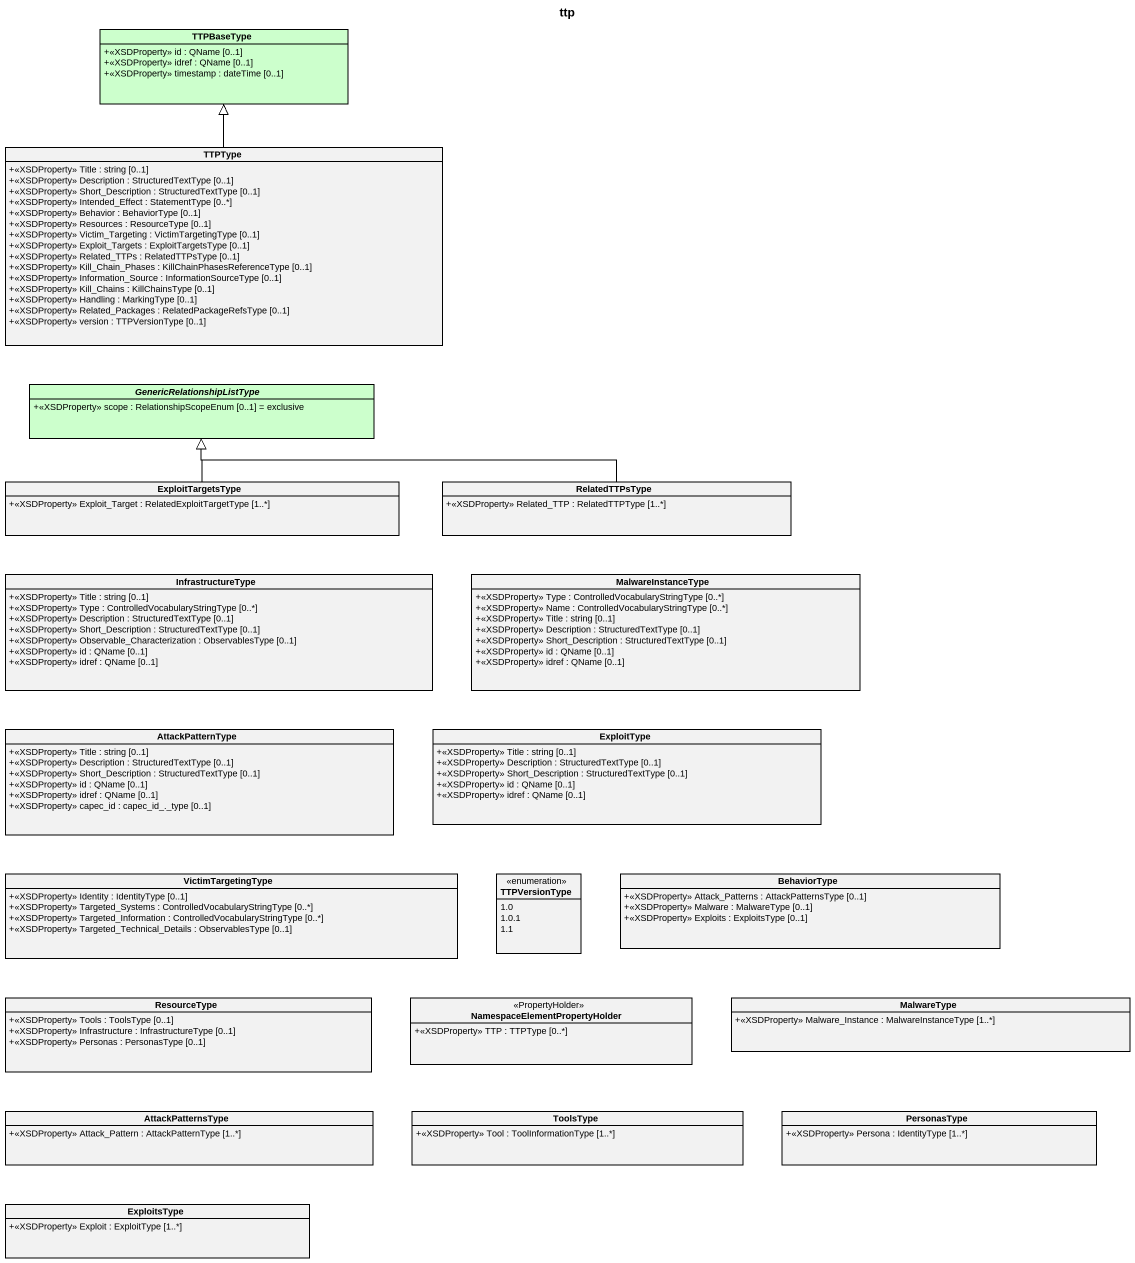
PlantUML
@startuml
title ttp
hide circle
hide empty members
skinparam classAttributeIconSize 0
class TTPBaseType #CCFFCC {
  +<<XSDProperty>> id : QName [0..1]
  +<<XSDProperty>> idref : QName [0..1]
  +<<XSDProperty>> timestamp : dateTime [0..1]
}
class TTPType {
  +<<XSDProperty>> Title : string [0..1]
  +<<XSDProperty>> Description : StructuredTextType [0..1]
  +<<XSDProperty>> Short_Description : StructuredTextType [0..1]
  +<<XSDProperty>> Intended_Effect : StatementType [0..*]
  +<<XSDProperty>> Behavior : BehaviorType [0..1]
  +<<XSDProperty>> Resources : ResourceType [0..1]
  +<<XSDProperty>> Victim_Targeting : VictimTargetingType [0..1]
  +<<XSDProperty>> Exploit_Targets : ExploitTargetsType [0..1]
  +<<XSDProperty>> Related_TTPs : RelatedTTPsType [0..1]
  +<<XSDProperty>> Kill_Chain_Phases : KillChainPhasesReferenceType [0..1]
  +<<XSDProperty>> Information_Source : InformationSourceType [0..1]
  +<<XSDProperty>> Kill_Chains : KillChainsType [0..1]
  +<<XSDProperty>> Handling : MarkingType [0..1]
  +<<XSDProperty>> Related_Packages : RelatedPackageRefsType [0..1]
  +<<XSDProperty>> version : TTPVersionType [0..1]
}
abstract class GenericRelationshipListType #CCFFCC {
  +<<XSDProperty>> scope : RelationshipScopeEnum [0..1] = exclusive
}
class ExploitTargetsType {
  +<<XSDProperty>> Exploit_Target : RelatedExploitTargetType [1..*]
}
class RelatedTTPsType {
  +<<XSDProperty>> Related_TTP : RelatedTTPType [1..*]
}
class InfrastructureType {
  +<<XSDProperty>> Title : string [0..1]
  +<<XSDProperty>> Type : ControlledVocabularyStringType [0..*]
  +<<XSDProperty>> Description : StructuredTextType [0..1]
  +<<XSDProperty>> Short_Description : StructuredTextType [0..1]
  +<<XSDProperty>> Observable_Characterization : ObservablesType [0..1]
  +<<XSDProperty>> id : QName [0..1]
  +<<XSDProperty>> idref : QName [0..1]
}
class MalwareInstanceType {
  +<<XSDProperty>> Type : ControlledVocabularyStringType [0..*]
  +<<XSDProperty>> Name : ControlledVocabularyStringType [0..*]
  +<<XSDProperty>> Title : string [0..1]
  +<<XSDProperty>> Description : StructuredTextType [0..1]
  +<<XSDProperty>> Short_Description : StructuredTextType [0..1]
  +<<XSDProperty>> id : QName [0..1]
  +<<XSDProperty>> idref : QName [0..1]
}
class AttackPatternType {
  +<<XSDProperty>> Title : string [0..1]
  +<<XSDProperty>> Description : StructuredTextType [0..1]
  +<<XSDProperty>> Short_Description : StructuredTextType [0..1]
  +<<XSDProperty>> id : QName [0..1]
  +<<XSDProperty>> idref : QName [0..1]
  +<<XSDProperty>> capec_id : capec_id_._type [0..1]
}
class ExploitType {
  +<<XSDProperty>> Title : string [0..1]
  +<<XSDProperty>> Description : StructuredTextType [0..1]
  +<<XSDProperty>> Short_Description : StructuredTextType [0..1]
  +<<XSDProperty>> id : QName [0..1]
  +<<XSDProperty>> idref : QName [0..1]
}
class VictimTargetingType {
  +<<XSDProperty>> Identity : IdentityType [0..1]
  +<<XSDProperty>> Targeted_Systems : ControlledVocabularyStringType [0..*]
  +<<XSDProperty>> Targeted_Information : ControlledVocabularyStringType [0..*]
  +<<XSDProperty>> Targeted_Technical_Details : ObservablesType [0..1]
}
enum TTPVersionType {
  1.0
  1.0.1
  1.1
}
class BehaviorType {
  +<<XSDProperty>> Attack_Patterns : AttackPatternsType [0..1]
  +<<XSDProperty>> Malware : MalwareType [0..1]
  +<<XSDProperty>> Exploits : ExploitsType [0..1]
}
class ResourceType {
  +<<XSDProperty>> Tools : ToolsType [0..1]
  +<<XSDProperty>> Infrastructure : InfrastructureType [0..1]
  +<<XSDProperty>> Personas : PersonasType [0..1]
}
class "NamespaceElementPropertyHolder" as NamespaceElementPropertyHold <<PropertyHolder>> {
  +<<XSDProperty>> TTP : TTPType [0..*]
}
class MalwareType {
  +<<XSDProperty>> Malware_Instance : MalwareInstanceType [1..*]
}
class AttackPatternsType {
  +<<XSDProperty>> Attack_Pattern : AttackPatternType [1..*]
}
class ToolsType {
  +<<XSDProperty>> Tool : ToolInformationType [1..*]
}
class PersonasType {
  +<<XSDProperty>> Persona : IdentityType [1..*]
}
class ExploitsType {
  +<<XSDProperty>> Exploit : ExploitType [1..*]
}
TTPType -up-|> TTPBaseType
ExploitTargetsType -up-|> GenericRelationshipListType
RelatedTTPsType -left-|> GenericRelationshipListType
@enduml
